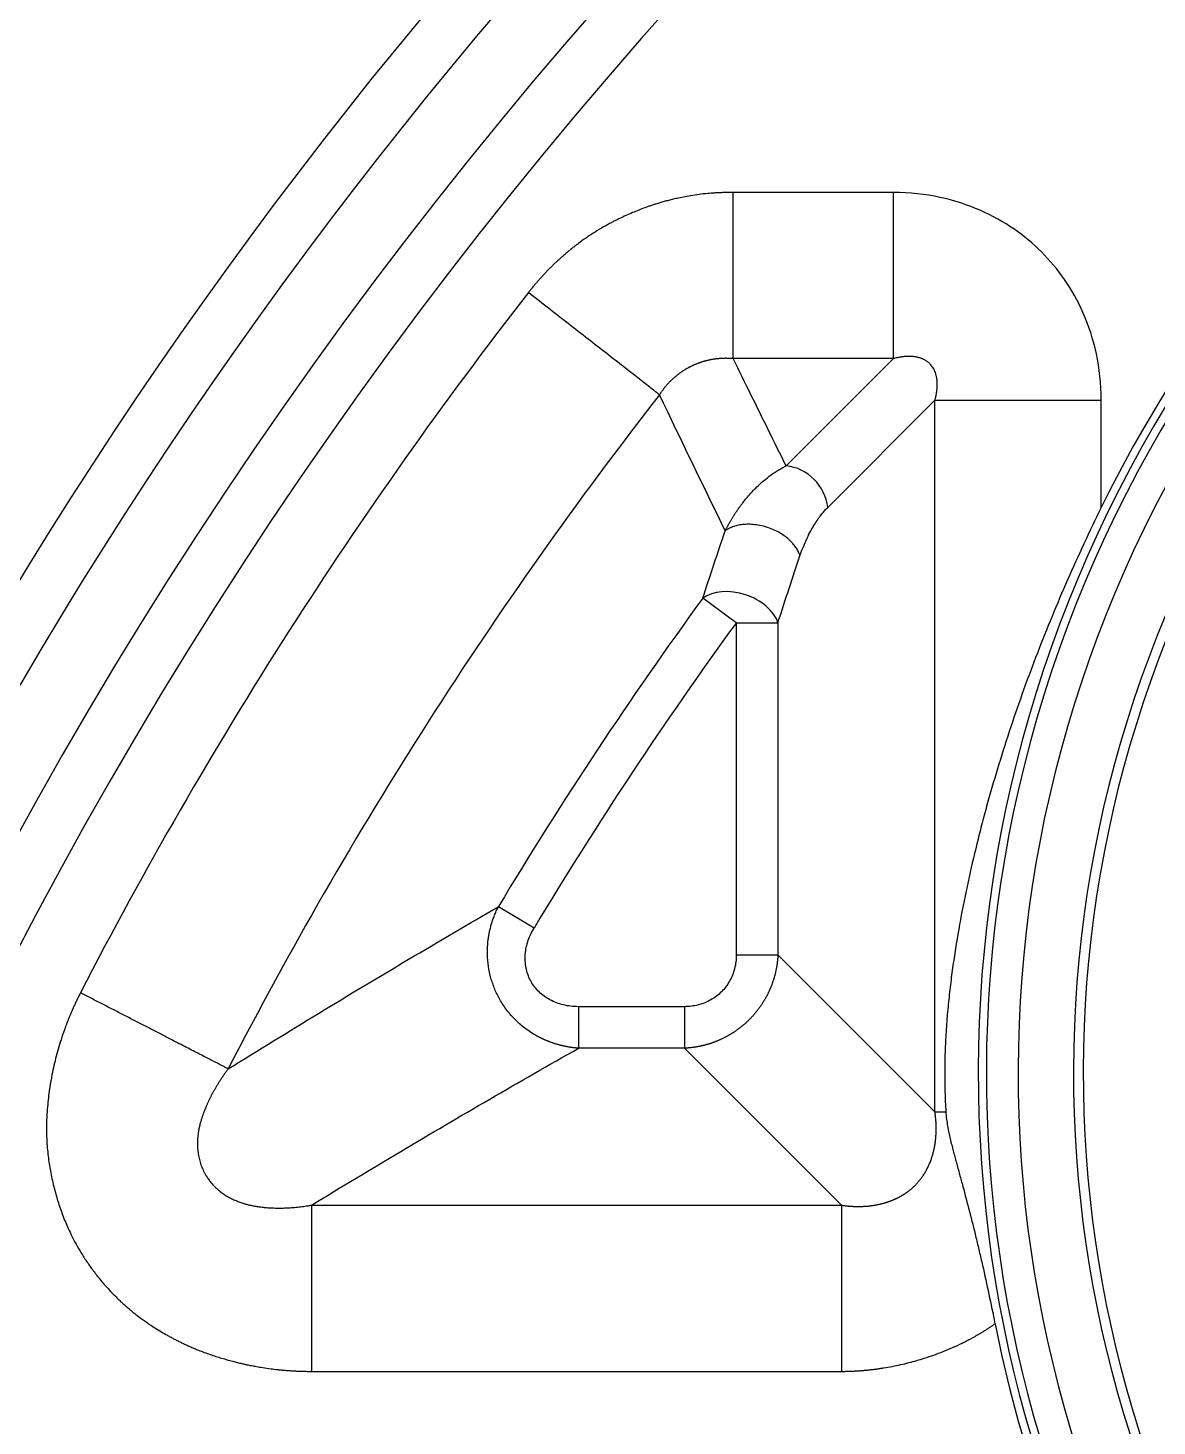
# Model space of a CAD drawing. Header units: millimetres. Extents: x -1286 to 291, y 5350 to 5880.
# Drawn here: x -292.64 to -271.99, y 5710.62 to 5736.21 of the extents above; entities that cross this region are included whole.
import ezdxf

# ---------------------------------------------------------------- set-up
doc = ezdxf.new("R2010")
doc.units = ezdxf.units.MM
doc.layers.add('粗实线层', color=7, linetype='Continuous', lineweight=35)

msp = doc.modelspace()

# ---------------------------------------------------------------- linework, layer by layer
at = {"layer": '粗实线层', "lineweight": 25}
for p, q in [((-276.81, 5733.194), (-279.738, 5733.194)), ((-276.81, 5730.153), (-276.81, 5733.194)), ((-276.81, 5730.153), (-279.738, 5730.153)), ((-278.772, 5728.191), (-276.81, 5730.153)), ((-278.011, 5727.431), (-276.05, 5729.393)), ((-276.05, 5729.393), (-273.009, 5729.393)), ((-276.05, 5716.37), (-276.05, 5729.393)), ((-273.009, 5727.428), (-273.009, 5729.393)), ((-279.683, 5725.32), (-280.297, 5725.768)), ((-279.683, 5725.32), (-278.923, 5725.32)), ((-279.683, 5725.32), (-279.683, 5719.243)), ((-278.923, 5725.32), (-278.923, 5719.243)), ((-283.383, 5719.732), (-284.035, 5720.123)), ((-278.923, 5719.243), (-276.05, 5716.37)), ((-280.633, 5718.293), (-282.568, 5718.293)), ((-280.633, 5717.533), (-282.568, 5717.533)), ((-280.633, 5717.533), (-277.76, 5714.66)), ((-287.456, 5714.66), (-277.76, 5714.66)), ((-287.456, 5711.619), (-277.76, 5711.619))]:
    msp.add_line(p, q, dxfattribs=at)
for centre, radius, start, end in [((-224.702, 5680.9), 102.402, 14.30847, 151.42209), ((-224.702, 5680.9), 101.899, 14.30847, 151.42209), ((-224.702, 5680.9), 101.532, 14.36134, 151.30913), ((-224.702, 5680.9), 101.03, 14.36134, 151.30913), ((-218.672, 5680.9), 86.816, 91.13097, 151.7908), ((-218.672, 5680.9), 85.826, 91.13097, 152.64721), ((-218.672, 5680.9), 84.503, 92.75328, 175.77764), ((-218.672, 5680.9), 83.513, 92.75328, 175.7588), ((-251.837, 5717.08), 23.42, 90, 295), ((-251.837, 5717.08), 23.271, 90, 295), ((-251.837, 5717.08), 22.691, 90, 295), ((-251.837, 5717.08), 21.678, 90, 295), ((-251.837, 5717.08), 21.5, 90, 295), ((-251.837, 5717.08), 23.565, 129.6031, 153.9511), ((-218.672, 5680.9), 82.142, 142.09776, 152.72081), ((-218.672, 5680.9), 79.102, 142.09774, 152.72082), ((-218.672, 5680.9), 76.229, 143.94255, 149.03252), ((-218.672, 5680.9), 75.468, 143.94255, 149.03251), ((-251.837, 5717.08), 23.565, 191.2293, 280.9806)]:
    msp.add_arc(centre, radius, start, end, dxfattribs=at)
for centre, major_axis, ratio, start_param, end_param in [((-278.772, 5727.431), (-0.569, 0.569), 0.89907, 3.980088, 5.444691), ((-279.683, 5725.32), (0.765, -0.249), 0.668486, 0.453099, 2.688494)]:
    msp.add_ellipse(centre, major_axis=major_axis, ratio=ratio, start_param=start_param, end_param=end_param, dxfattribs=at)
for points, knots in [([(-279.738, 5733.194), (-279.755, 5733.194), (-279.79, 5733.194), (-279.845, 5733.193), (-279.906, 5733.192), (-279.973, 5733.19), (-280.046, 5733.186), (-280.125, 5733.181), (-280.233, 5733.173), (-280.365, 5733.158), (-280.513, 5733.136), (-280.646, 5733.112), (-280.759, 5733.089), (-280.857, 5733.066), (-280.943, 5733.045), (-281.023, 5733.023), (-281.098, 5733), (-281.169, 5732.978), (-281.235, 5732.957), (-281.296, 5732.936), (-281.412, 5732.894), (-281.588, 5732.825), (-281.761, 5732.746), (-281.877, 5732.688), (-281.938, 5732.658), (-282.003, 5732.623), (-282.102, 5732.569), (-282.225, 5732.497), (-282.348, 5732.418), (-282.461, 5732.342), (-282.548, 5732.279), (-282.627, 5732.218), (-282.685, 5732.173), (-282.742, 5732.126), (-282.8, 5732.078), (-282.854, 5732.031), (-282.905, 5731.986), (-282.953, 5731.942), (-283.001, 5731.898), (-283.048, 5731.853), (-283.095, 5731.807), (-283.141, 5731.76), (-283.186, 5731.713), (-283.231, 5731.664), (-283.275, 5731.616), (-283.319, 5731.566), (-283.362, 5731.516), (-283.404, 5731.465), (-283.446, 5731.413), (-283.474, 5731.379), (-283.487, 5731.361)], [0, 0, 0, 0, 0.011456, 0.024259, 0.03841, 0.053911, 0.070764, 0.08897, 0.10853, 0.146558, 0.181153, 0.212303, 0.240001, 0.261488, 0.281882, 0.30118, 0.319382, 0.336489, 0.352499, 0.367413, 0.381232, 0.438153, 0.498642, 0.512835, 0.528465, 0.545534, 0.56404, 0.606947, 0.64418, 0.665772, 0.701692, 0.7184, 0.735306, 0.752412, 0.769717, 0.787221, 0.802218, 0.817246, 0.832307, 0.8474, 0.862524, 0.877678, 0.892863, 0.908079, 0.923324, 0.938599, 0.953904, 0.96924, 0.984605, 1, 1, 1, 1]), ([(-281.088, 5729.493), (-281.131, 5729.526), (-281.183, 5729.567), (-281.305, 5729.662), (-281.376, 5729.717), (-281.532, 5729.839), (-281.619, 5729.907), (-281.806, 5730.052), (-281.907, 5730.131), (-282.12, 5730.297), (-282.233, 5730.385), (-282.467, 5730.567), (-282.589, 5730.662), (-282.838, 5730.856), (-282.966, 5730.956), (-283.225, 5731.157), (-283.356, 5731.259), (-283.487, 5731.361)], [0, 0, 0, 0, 0.125, 0.125, 0.25, 0.25, 0.375, 0.375, 0.5, 0.5, 0.625, 0.625, 0.75, 0.75, 0.875, 0.875, 1, 1, 1, 1]), ([(-276.05, 5729.393), (-276.048, 5729.399), (-276.045, 5729.411), (-276.04, 5729.429), (-276.036, 5729.447), (-276.032, 5729.464), (-276.028, 5729.482), (-276.025, 5729.499), (-276.022, 5729.516), (-276.019, 5729.533), (-276.016, 5729.549), (-276.014, 5729.566), (-276.012, 5729.582), (-276.01, 5729.598), (-276.009, 5729.613), (-276.008, 5729.629), (-276.007, 5729.644), (-276.007, 5729.659), (-276.006, 5729.674), (-276.006, 5729.689), (-276.007, 5729.703), (-276.007, 5729.717), (-276.008, 5729.731), (-276.009, 5729.745), (-276.01, 5729.758), (-276.011, 5729.771), (-276.013, 5729.784), (-276.017, 5729.81), (-276.025, 5729.847), (-276.04, 5729.896), (-276.059, 5729.942), (-276.083, 5729.985), (-276.111, 5730.024), (-276.137, 5730.054), (-276.159, 5730.075), (-276.176, 5730.089), (-276.193, 5730.102), (-276.212, 5730.114), (-276.231, 5730.126), (-276.251, 5730.137), (-276.272, 5730.146), (-276.293, 5730.156), (-276.316, 5730.164), (-276.339, 5730.171), (-276.363, 5730.177), (-276.388, 5730.183), (-276.414, 5730.187), (-276.44, 5730.191), (-276.467, 5730.193), (-276.495, 5730.195), (-276.524, 5730.195), (-276.553, 5730.195), (-276.583, 5730.193), (-276.613, 5730.191), (-276.645, 5730.187), (-276.677, 5730.182), (-276.709, 5730.177), (-276.742, 5730.17), (-276.776, 5730.162), (-276.798, 5730.156), (-276.81, 5730.153)], [0, 0, 0, 0, 0.014804, 0.029359, 0.043668, 0.057729, 0.071546, 0.085117, 0.098445, 0.111531, 0.124375, 0.13698, 0.149345, 0.161473, 0.173366, 0.185024, 0.196449, 0.207644, 0.218609, 0.229348, 0.239861, 0.250152, 0.260222, 0.270075, 0.279712, 0.289138, 0.298354, 0.307365, 0.343708, 0.377881, 0.41024, 0.441207, 0.471259, 0.50092, 0.514303, 0.527804, 0.541484, 0.555404, 0.569617, 0.584178, 0.599134, 0.614532, 0.630412, 0.646812, 0.663766, 0.681305, 0.699458, 0.71825, 0.737702, 0.757837, 0.778672, 0.800224, 0.822508, 0.845538, 0.869327, 0.893884, 0.919221, 0.945348, 0.972271, 1, 1, 1, 1]), ([(-279.738, 5730.153), (-279.744, 5730.153), (-279.757, 5730.154), (-279.776, 5730.156), (-279.794, 5730.157), (-279.813, 5730.158), (-279.832, 5730.158), (-279.85, 5730.158), (-279.869, 5730.159), (-279.888, 5730.159), (-279.906, 5730.158), (-279.925, 5730.158), (-279.944, 5730.157), (-279.962, 5730.156), (-279.981, 5730.155), (-279.999, 5730.153), (-280.018, 5730.151), (-280.036, 5730.15), (-280.055, 5730.147), (-280.073, 5730.145), (-280.092, 5730.142), (-280.11, 5730.139), (-280.128, 5730.136), (-280.147, 5730.133), (-280.165, 5730.129), (-280.183, 5730.126), (-280.201, 5730.122), (-280.219, 5730.117), (-280.237, 5730.113), (-280.255, 5730.108), (-280.273, 5730.103), (-280.291, 5730.098), (-280.308, 5730.092), (-280.326, 5730.087), (-280.343, 5730.081), (-280.361, 5730.075), (-280.378, 5730.068), (-280.396, 5730.062), (-280.413, 5730.055), (-280.43, 5730.048), (-280.447, 5730.041), (-280.464, 5730.033), (-280.481, 5730.026), (-280.498, 5730.018), (-280.514, 5730.01), (-280.531, 5730.001), (-280.547, 5729.993), (-280.563, 5729.984), (-280.58, 5729.975), (-280.596, 5729.966), (-280.612, 5729.956), (-280.627, 5729.947), (-280.643, 5729.937), (-280.659, 5729.927), (-280.674, 5729.917), (-280.689, 5729.906), (-280.705, 5729.896), (-280.72, 5729.885), (-280.735, 5729.874), (-280.749, 5729.862), (-280.764, 5729.851), (-280.778, 5729.839), (-280.793, 5729.828), (-280.807, 5729.816), (-280.821, 5729.803), (-280.835, 5729.791), (-280.849, 5729.779), (-280.862, 5729.766), (-280.876, 5729.753), (-280.889, 5729.74), (-280.902, 5729.727), (-280.915, 5729.713), (-280.927, 5729.7), (-280.94, 5729.686), (-280.952, 5729.672), (-280.965, 5729.658), (-280.977, 5729.644), (-280.989, 5729.629), (-281, 5729.615), (-281.012, 5729.6), (-281.023, 5729.585), (-281.035, 5729.57), (-281.046, 5729.555), (-281.056, 5729.54), (-281.067, 5729.524), (-281.078, 5729.509), (-281.084, 5729.498), (-281.088, 5729.493)], [0, 0, 0, 0, 0.012089, 0.024154, 0.036196, 0.048214, 0.060209, 0.072183, 0.084136, 0.096068, 0.107981, 0.119874, 0.131749, 0.143606, 0.155446, 0.167269, 0.179076, 0.190868, 0.202645, 0.214408, 0.226157, 0.237893, 0.249617, 0.261329, 0.27303, 0.28472, 0.296401, 0.308072, 0.319734, 0.331387, 0.343033, 0.354672, 0.366304, 0.377931, 0.389551, 0.401167, 0.412778, 0.424386, 0.43599, 0.447592, 0.459191, 0.470789, 0.482385, 0.493981, 0.505577, 0.517174, 0.528771, 0.540371, 0.551972, 0.563576, 0.575184, 0.586795, 0.59841, 0.610031, 0.621657, 0.633288, 0.644927, 0.656572, 0.668225, 0.679887, 0.691557, 0.703237, 0.714926, 0.726626, 0.738337, 0.75006, 0.761795, 0.773543, 0.785304, 0.797079, 0.808869, 0.820674, 0.832495, 0.844332, 0.856187, 0.868059, 0.879949, 0.891858, 0.903787, 0.915736, 0.927706, 0.939698, 0.951711, 0.963748, 0.975807, 0.987891, 1, 1, 1, 1]), ([(-279.886, 5727.003), (-279.882, 5727.009), (-279.876, 5727.022), (-279.866, 5727.041), (-279.856, 5727.061), (-279.845, 5727.08), (-279.835, 5727.1), (-279.824, 5727.12), (-279.813, 5727.139), (-279.802, 5727.159), (-279.79, 5727.179), (-279.778, 5727.199), (-279.766, 5727.219), (-279.754, 5727.239), (-279.742, 5727.259), (-279.729, 5727.279), (-279.716, 5727.3), (-279.703, 5727.32), (-279.69, 5727.34), (-279.676, 5727.36), (-279.663, 5727.38), (-279.649, 5727.4), (-279.634, 5727.421), (-279.62, 5727.441), (-279.605, 5727.461), (-279.59, 5727.481), (-279.575, 5727.501), (-279.544, 5727.541), (-279.495, 5727.602), (-279.425, 5727.683), (-279.346, 5727.767), (-279.279, 5727.832), (-279.212, 5727.893), (-279.129, 5727.963), (-279.044, 5728.027), (-278.974, 5728.075), (-278.935, 5728.1), (-278.899, 5728.122), (-278.865, 5728.142), (-278.832, 5728.16), (-278.801, 5728.176), (-278.781, 5728.186), (-278.772, 5728.191)], [0, 0, 0, 0, 0.010916, 0.021969, 0.033161, 0.044491, 0.055959, 0.067566, 0.079312, 0.091196, 0.10322, 0.115382, 0.127684, 0.140124, 0.152704, 0.165422, 0.17828, 0.191276, 0.204411, 0.217685, 0.231097, 0.244647, 0.258336, 0.272162, 0.286127, 0.300228, 0.314467, 0.328842, 0.38618, 0.449553, 0.518934, 0.594267, 0.623145, 0.69285, 0.803038, 0.835867, 0.867125, 0.896815, 0.924942, 0.951511, 0.976529, 1, 1, 1, 1]), ([(-273.009, 5727.428), (-273.117, 5727.208), (-273.222, 5726.987), (-273.427, 5726.545), (-273.527, 5726.324), (-273.819, 5725.658), (-274.003, 5725.213), (-274.349, 5724.318), (-274.511, 5723.868), (-274.813, 5722.963), (-274.952, 5722.507), (-275.112, 5721.934), (-275.143, 5721.819), (-275.204, 5721.588), (-275.233, 5721.473), (-275.319, 5721.127), (-275.374, 5720.897), (-275.475, 5720.434), (-275.523, 5720.202), (-275.611, 5719.737), (-275.651, 5719.503), (-275.705, 5719.151), (-275.722, 5719.034), (-275.754, 5718.797), (-275.784, 5718.56), (-275.808, 5718.321), (-275.83, 5718.081), (-275.839, 5717.959), (-275.851, 5717.777), (-275.854, 5717.715), (-275.86, 5717.593), (-275.863, 5717.532), (-275.869, 5717.348), (-275.871, 5717.226), (-275.872, 5716.982), (-275.87, 5716.859), (-275.863, 5716.615), (-275.857, 5716.492), (-275.85, 5716.37)], [0, 0, 0, 0, 0.0625, 0.0625, 0.125, 0.125, 0.25, 0.25, 0.375, 0.375, 0.5, 0.5, 0.53125, 0.53125, 0.5625, 0.5625, 0.625, 0.625, 0.6875, 0.6875, 0.75, 0.75, 0.78125, 0.78125, 0.8125, 0.84375, 0.84375, 0.875, 0.875, 0.890625, 0.890625, 0.90625, 0.90625, 0.9375, 0.9375, 0.96875, 0.96875, 1, 1, 1, 1]), ([(-278.518, 5726.545), (-278.525, 5726.567), (-278.534, 5726.589), (-278.555, 5726.635), (-278.568, 5726.658), (-278.598, 5726.705), (-278.616, 5726.73), (-278.656, 5726.778), (-278.678, 5726.802), (-278.728, 5726.849), (-278.756, 5726.873), (-278.815, 5726.918), (-278.847, 5726.939), (-278.915, 5726.98), (-278.951, 5726.999), (-279.026, 5727.033), (-279.065, 5727.048), (-279.144, 5727.075), (-279.184, 5727.086), (-279.264, 5727.104), (-279.304, 5727.11), (-279.383, 5727.119), (-279.422, 5727.121), (-279.497, 5727.122), (-279.533, 5727.119), (-279.602, 5727.112), (-279.634, 5727.106), (-279.696, 5727.092), (-279.724, 5727.083), (-279.777, 5727.063), (-279.802, 5727.052), (-279.847, 5727.028), (-279.867, 5727.016), (-279.886, 5727.003)], [0, 0, 0, 0, 0.0625, 0.0625, 0.125, 0.125, 0.1875, 0.1875, 0.25, 0.25, 0.3125, 0.3125, 0.375, 0.375, 0.4375, 0.4375, 0.5, 0.5, 0.5625, 0.5625, 0.625, 0.625, 0.6875, 0.6875, 0.75, 0.75, 0.8125, 0.8125, 0.875, 0.875, 0.9375, 0.9375, 1, 1, 1, 1]), ([(-278.923, 5725.32), (-278.853, 5725.533), (-278.717, 5725.95), (-278.584, 5726.35), (-278.518, 5726.545)], [0, 0, 0, 0, 0.500003, 1, 1, 1, 1]), ([(-282.568, 5717.533), (-282.576, 5717.533), (-282.591, 5717.534), (-282.613, 5717.536), (-282.636, 5717.539), (-282.658, 5717.541), (-282.68, 5717.544), (-282.702, 5717.547), (-282.724, 5717.55), (-282.746, 5717.554), (-282.768, 5717.558), (-282.789, 5717.562), (-282.81, 5717.566), (-282.831, 5717.57), (-282.852, 5717.575), (-282.873, 5717.58), (-282.894, 5717.585), (-282.914, 5717.59), (-282.934, 5717.596), (-282.954, 5717.601), (-282.974, 5717.607), (-282.994, 5717.613), (-283.013, 5717.619), (-283.032, 5717.626), (-283.051, 5717.632), (-283.07, 5717.639), (-283.088, 5717.646), (-283.107, 5717.653), (-283.125, 5717.66), (-283.142, 5717.667), (-283.16, 5717.674), (-283.177, 5717.682), (-283.194, 5717.689), (-283.211, 5717.697), (-283.228, 5717.704), (-283.244, 5717.712), (-283.26, 5717.72), (-283.276, 5717.728), (-283.291, 5717.736), (-283.307, 5717.744), (-283.322, 5717.752), (-283.337, 5717.76), (-283.351, 5717.768), (-283.365, 5717.777), (-283.379, 5717.785), (-283.393, 5717.793), (-283.407, 5717.801), (-283.451, 5717.829), (-283.525, 5717.879), (-283.623, 5717.957), (-283.716, 5718.042), (-283.801, 5718.132), (-283.879, 5718.226), (-283.949, 5718.324), (-284.027, 5718.452), (-284.106, 5718.615), (-284.176, 5718.818), (-284.222, 5719.031), (-284.235, 5719.188), (-284.236, 5719.281), (-284.236, 5719.312), (-284.236, 5719.343), (-284.234, 5719.375), (-284.232, 5719.408), (-284.23, 5719.442), (-284.227, 5719.476), (-284.223, 5719.511), (-284.218, 5719.547), (-284.212, 5719.583), (-284.206, 5719.62), (-284.199, 5719.657), (-284.19, 5719.695), (-284.181, 5719.733), (-284.171, 5719.771), (-284.16, 5719.81), (-284.148, 5719.849), (-284.135, 5719.888), (-284.121, 5719.927), (-284.106, 5719.966), (-284.09, 5720.006), (-284.073, 5720.045), (-284.054, 5720.084), (-284.041, 5720.11), (-284.035, 5720.123)], [0, 0, 0, 0, 0.0065, 0.012974, 0.019422, 0.025842, 0.032233, 0.038594, 0.044924, 0.051222, 0.057486, 0.063717, 0.069913, 0.076072, 0.082194, 0.088278, 0.094322, 0.100326, 0.106289, 0.11221, 0.118088, 0.123922, 0.12971, 0.135453, 0.141148, 0.146796, 0.152395, 0.157945, 0.163444, 0.168893, 0.174289, 0.179632, 0.184922, 0.190157, 0.195337, 0.200461, 0.205529, 0.210539, 0.215492, 0.220386, 0.22522, 0.229995, 0.234709, 0.239362, 0.243954, 0.248483, 0.25295, 0.257353, 0.293005, 0.328452, 0.363619, 0.398431, 0.432821, 0.466722, 0.500077, 0.558716, 0.618951, 0.680432, 0.742768, 0.751182, 0.759834, 0.76872, 0.777835, 0.787176, 0.796738, 0.806517, 0.816506, 0.8267, 0.837095, 0.847684, 0.858461, 0.86942, 0.880554, 0.891857, 0.903322, 0.914942, 0.92671, 0.938618, 0.950658, 0.962825, 0.975109, 0.987503, 1, 1, 1, 1]), ([(-278.923, 5719.243), (-278.923, 5719.236), (-278.923, 5719.223), (-278.925, 5719.203), (-278.926, 5719.183), (-278.928, 5719.163), (-278.93, 5719.142), (-278.932, 5719.122), (-278.934, 5719.102), (-278.937, 5719.082), (-278.94, 5719.062), (-278.943, 5719.042), (-278.946, 5719.022), (-278.95, 5719.003), (-278.953, 5718.983), (-278.957, 5718.963), (-278.961, 5718.943), (-278.966, 5718.924), (-278.97, 5718.904), (-278.975, 5718.885), (-278.98, 5718.865), (-278.985, 5718.846), (-278.991, 5718.826), (-278.997, 5718.807), (-279.002, 5718.788), (-279.009, 5718.769), (-279.015, 5718.749), (-279.021, 5718.73), (-279.028, 5718.711), (-279.035, 5718.693), (-279.042, 5718.674), (-279.05, 5718.655), (-279.057, 5718.637), (-279.065, 5718.618), (-279.073, 5718.6), (-279.081, 5718.581), (-279.09, 5718.563), (-279.099, 5718.545), (-279.107, 5718.527), (-279.116, 5718.509), (-279.126, 5718.491), (-279.135, 5718.473), (-279.145, 5718.456), (-279.155, 5718.438), (-279.165, 5718.421), (-279.175, 5718.403), (-279.185, 5718.386), (-279.196, 5718.369), (-279.207, 5718.352), (-279.218, 5718.336), (-279.229, 5718.319), (-279.24, 5718.302), (-279.252, 5718.286), (-279.263, 5718.27), (-279.275, 5718.253), (-279.287, 5718.237), (-279.3, 5718.221), (-279.312, 5718.206), (-279.325, 5718.19), (-279.337, 5718.175), (-279.35, 5718.159), (-279.363, 5718.144), (-279.377, 5718.129), (-279.39, 5718.114), (-279.404, 5718.099), (-279.418, 5718.085), (-279.432, 5718.07), (-279.446, 5718.056), (-279.46, 5718.042), (-279.474, 5718.028), (-279.489, 5718.014), (-279.504, 5718.001), (-279.519, 5717.987), (-279.534, 5717.974), (-279.549, 5717.961), (-279.564, 5717.948), (-279.58, 5717.935), (-279.595, 5717.922), (-279.611, 5717.91), (-279.627, 5717.898), (-279.643, 5717.886), (-279.659, 5717.874), (-279.675, 5717.862), (-279.692, 5717.85), (-279.708, 5717.839), (-279.725, 5717.828), (-279.742, 5717.817), (-279.759, 5717.806), (-279.776, 5717.796), (-279.793, 5717.785), (-279.81, 5717.775), (-279.828, 5717.765), (-279.845, 5717.755), (-279.863, 5717.745), (-279.881, 5717.736), (-279.898, 5717.727), (-279.916, 5717.718), (-279.934, 5717.709), (-279.953, 5717.7), (-279.971, 5717.692), (-279.989, 5717.684), (-280.008, 5717.676), (-280.026, 5717.668), (-280.045, 5717.66), (-280.063, 5717.653), (-280.082, 5717.646), (-280.101, 5717.639), (-280.12, 5717.632), (-280.139, 5717.625), (-280.158, 5717.619), (-280.177, 5717.613), (-280.197, 5717.607), (-280.216, 5717.601), (-280.235, 5717.596), (-280.255, 5717.59), (-280.274, 5717.585), (-280.294, 5717.581), (-280.313, 5717.576), (-280.333, 5717.572), (-280.353, 5717.567), (-280.372, 5717.564), (-280.392, 5717.56), (-280.412, 5717.556), (-280.432, 5717.553), (-280.452, 5717.55), (-280.472, 5717.547), (-280.492, 5717.545), (-280.512, 5717.542), (-280.532, 5717.54), (-280.552, 5717.538), (-280.572, 5717.536), (-280.593, 5717.535), (-280.613, 5717.534), (-280.626, 5717.533), (-280.633, 5717.533)], [0, 0, 0, 0, 0.007654, 0.015305, 0.022952, 0.030595, 0.038235, 0.045872, 0.053505, 0.061135, 0.068762, 0.076386, 0.084006, 0.091624, 0.099238, 0.106849, 0.114458, 0.122064, 0.129667, 0.137267, 0.144864, 0.152459, 0.160052, 0.167641, 0.175229, 0.182814, 0.190396, 0.197977, 0.205555, 0.213131, 0.220704, 0.228276, 0.235846, 0.243413, 0.250979, 0.258543, 0.266105, 0.273666, 0.281225, 0.288782, 0.296338, 0.303892, 0.311444, 0.318996, 0.326546, 0.334094, 0.341642, 0.349188, 0.356733, 0.364277, 0.37182, 0.379362, 0.386904, 0.394444, 0.401984, 0.409523, 0.417061, 0.424599, 0.432136, 0.439672, 0.447209, 0.454744, 0.46228, 0.469815, 0.47735, 0.484885, 0.49242, 0.499955, 0.507489, 0.515024, 0.522559, 0.530094, 0.53763, 0.545166, 0.552702, 0.560238, 0.567775, 0.575313, 0.582851, 0.59039, 0.597929, 0.605469, 0.61301, 0.620552, 0.628095, 0.635639, 0.643184, 0.65073, 0.658277, 0.665825, 0.673375, 0.680926, 0.688478, 0.696032, 0.703587, 0.711144, 0.718702, 0.726262, 0.733824, 0.741387, 0.748953, 0.75652, 0.764089, 0.77166, 0.779234, 0.786809, 0.794386, 0.801966, 0.809548, 0.817133, 0.824719, 0.832308, 0.8399, 0.847494, 0.855091, 0.862691, 0.870293, 0.877898, 0.885506, 0.893116, 0.90073, 0.908347, 0.915966, 0.923589, 0.931215, 0.938844, 0.946477, 0.954113, 0.961752, 0.969394, 0.97704, 0.98469, 0.992343, 1, 1, 1, 1]), ([(-279.683, 5719.243), (-279.6, 5719.243), (-279.517, 5719.243), (-279.359, 5719.243), (-279.283, 5719.243), (-279.148, 5719.243), (-279.088, 5719.243), (-278.989, 5719.243), (-278.95, 5719.243), (-278.923, 5719.243)], [0, 0, 0, 0, 0.25, 0.25, 0.5, 0.5, 0.75, 0.75, 1, 1, 1, 1]), ([(-291.679, 5718.548), (-291.685, 5718.536), (-291.696, 5718.514), (-291.713, 5718.48), (-291.73, 5718.446), (-291.746, 5718.413), (-291.762, 5718.38), (-291.777, 5718.348), (-291.791, 5718.317), (-291.805, 5718.286), (-291.819, 5718.256), (-291.832, 5718.226), (-291.845, 5718.196), (-291.857, 5718.168), (-291.869, 5718.139), (-291.88, 5718.112), (-291.891, 5718.085), (-291.902, 5718.058), (-291.912, 5718.032), (-291.922, 5718.007), (-291.932, 5717.982), (-291.941, 5717.958), (-291.949, 5717.934), (-291.958, 5717.911), (-291.966, 5717.889), (-291.993, 5717.815), (-292.035, 5717.69), (-292.088, 5717.515), (-292.134, 5717.345), (-292.175, 5717.173), (-292.21, 5717.002), (-292.239, 5716.831), (-292.262, 5716.665), (-292.281, 5716.497), (-292.295, 5716.313), (-292.303, 5716.102), (-292.299, 5715.896), (-292.287, 5715.712), (-292.272, 5715.561), (-292.253, 5715.42), (-292.222, 5715.235), (-292.172, 5715.007), (-292.097, 5714.738), (-292.008, 5714.481), (-291.92, 5714.268), (-291.836, 5714.091), (-291.759, 5713.943), (-291.685, 5713.814), (-291.617, 5713.707), (-291.562, 5713.623), (-291.505, 5713.541), (-291.446, 5713.46), (-291.38, 5713.374), (-291.306, 5713.282), (-291.221, 5713.182), (-291.128, 5713.081), (-291.045, 5712.996), (-290.973, 5712.926), (-290.914, 5712.871), (-290.849, 5712.812), (-290.778, 5712.751), (-290.701, 5712.687), (-290.602, 5712.61), (-290.484, 5712.525), (-290.353, 5712.438), (-290.232, 5712.362), (-290.133, 5712.304), (-290.054, 5712.259), (-289.991, 5712.225), (-289.927, 5712.191), (-289.862, 5712.159), (-289.796, 5712.127), (-289.729, 5712.096), (-289.661, 5712.065), (-289.592, 5712.036), (-289.474, 5711.988), (-289.311, 5711.927), (-289.101, 5711.86), (-288.933, 5711.813), (-288.81, 5711.781), (-288.732, 5711.763), (-288.661, 5711.748), (-288.599, 5711.735), (-288.533, 5711.722), (-288.449, 5711.706), (-288.333, 5711.686), (-288.225, 5711.671), (-288.135, 5711.659), (-288.074, 5711.652), (-288.012, 5711.646), (-287.949, 5711.64), (-287.883, 5711.635), (-287.816, 5711.63), (-287.747, 5711.626), (-287.677, 5711.623), (-287.605, 5711.621), (-287.531, 5711.619), (-287.481, 5711.619), (-287.456, 5711.619)], [0, 0, 0, 0, 0.003904, 0.00774, 0.011507, 0.015207, 0.018838, 0.022401, 0.025896, 0.029322, 0.03268, 0.035969, 0.03919, 0.042342, 0.045426, 0.048441, 0.051387, 0.054264, 0.057072, 0.059811, 0.062481, 0.065082, 0.067614, 0.070076, 0.072469, 0.074793, 0.093833, 0.112263, 0.130084, 0.147298, 0.165432, 0.182929, 0.199778, 0.215974, 0.23407, 0.255388, 0.279966, 0.296121, 0.311357, 0.325666, 0.339044, 0.368088, 0.396181, 0.423326, 0.450427, 0.465749, 0.482481, 0.500619, 0.510796, 0.520924, 0.531003, 0.541032, 0.551011, 0.563594, 0.576813, 0.590665, 0.605145, 0.612718, 0.620912, 0.629727, 0.639162, 0.649216, 0.659888, 0.677167, 0.69303, 0.70748, 0.720519, 0.727679, 0.734896, 0.74217, 0.749501, 0.75689, 0.764336, 0.771839, 0.7794, 0.787017, 0.810042, 0.832236, 0.853609, 0.862588, 0.870702, 0.877955, 0.884348, 0.889883, 0.898225, 0.910091, 0.925468, 0.931416, 0.93753, 0.94381, 0.950256, 0.956867, 0.963644, 0.970586, 0.977692, 0.984964, 0.9924, 1, 1, 1, 1]), ([(-282.568, 5718.293), (-282.568, 5718.21), (-282.568, 5718.127), (-282.568, 5717.969), (-282.568, 5717.894), (-282.568, 5717.758), (-282.568, 5717.698), (-282.568, 5717.599), (-282.568, 5717.56), (-282.568, 5717.533)], [0, 0, 0, 0, 0.25, 0.25, 0.5, 0.5, 0.75, 0.75, 1, 1, 1, 1]), ([(-288.976, 5717.154), (-288.982, 5717.146), (-288.995, 5717.129), (-289.013, 5717.105), (-289.031, 5717.08), (-289.048, 5717.055), (-289.065, 5717.031), (-289.082, 5717.006), (-289.098, 5716.982), (-289.115, 5716.958), (-289.13, 5716.934), (-289.146, 5716.91), (-289.161, 5716.886), (-289.175, 5716.862), (-289.19, 5716.839), (-289.203, 5716.815), (-289.217, 5716.792), (-289.23, 5716.769), (-289.243, 5716.746), (-289.256, 5716.723), (-289.268, 5716.7), (-289.28, 5716.678), (-289.292, 5716.655), (-289.303, 5716.633), (-289.314, 5716.611), (-289.325, 5716.589), (-289.335, 5716.568), (-289.345, 5716.546), (-289.355, 5716.525), (-289.364, 5716.504), (-289.374, 5716.483), (-289.382, 5716.463), (-289.391, 5716.443), (-289.399, 5716.422), (-289.407, 5716.402), (-289.415, 5716.383), (-289.422, 5716.363), (-289.429, 5716.344), (-289.436, 5716.325), (-289.443, 5716.306), (-289.449, 5716.288), (-289.455, 5716.27), (-289.461, 5716.252), (-289.467, 5716.234), (-289.472, 5716.217), (-289.477, 5716.199), (-289.482, 5716.182), (-289.487, 5716.166), (-289.491, 5716.149), (-289.495, 5716.133), (-289.499, 5716.117), (-289.503, 5716.102), (-289.506, 5716.086), (-289.51, 5716.071), (-289.513, 5716.057), (-289.515, 5716.042), (-289.518, 5716.028), (-289.521, 5716.014), (-289.523, 5716), (-289.527, 5715.974), (-289.532, 5715.934), (-289.537, 5715.881), (-289.54, 5715.828), (-289.54, 5715.776), (-289.539, 5715.724), (-289.535, 5715.672), (-289.529, 5715.621), (-289.521, 5715.571), (-289.511, 5715.521), (-289.498, 5715.472), (-289.484, 5715.424), (-289.467, 5715.376), (-289.448, 5715.329), (-289.427, 5715.283), (-289.403, 5715.238), (-289.375, 5715.188), (-289.339, 5715.134), (-289.294, 5715.076), (-289.246, 5715.021), (-289.194, 5714.969), (-289.138, 5714.921), (-289.077, 5714.875), (-289.014, 5714.833), (-288.946, 5714.795), (-288.876, 5714.76), (-288.802, 5714.729), (-288.742, 5714.707), (-288.698, 5714.693), (-288.669, 5714.685), (-288.64, 5714.677), (-288.609, 5714.669), (-288.576, 5714.661), (-288.543, 5714.654), (-288.508, 5714.647), (-288.472, 5714.641), (-288.435, 5714.635), (-288.397, 5714.629), (-288.357, 5714.625), (-288.316, 5714.62), (-288.274, 5714.616), (-288.231, 5714.613), (-288.187, 5714.611), (-288.141, 5714.609), (-288.095, 5714.608), (-288.047, 5714.607), (-287.998, 5714.607), (-287.948, 5714.609), (-287.898, 5714.611), (-287.846, 5714.613), (-287.793, 5714.617), (-287.739, 5714.622), (-287.684, 5714.627), (-287.628, 5714.634), (-287.571, 5714.642), (-287.514, 5714.65), (-287.475, 5714.657), (-287.456, 5714.66)], [0, 0, 0, 0, 0.007634, 0.015195, 0.022684, 0.030099, 0.037441, 0.04471, 0.051904, 0.059025, 0.06607, 0.073042, 0.079938, 0.086759, 0.093504, 0.100174, 0.106767, 0.113285, 0.119726, 0.12609, 0.132377, 0.138586, 0.144719, 0.150773, 0.15675, 0.162648, 0.168468, 0.174209, 0.179871, 0.185455, 0.190959, 0.196384, 0.201729, 0.206994, 0.212179, 0.217284, 0.222309, 0.227254, 0.232117, 0.236901, 0.241603, 0.246224, 0.250765, 0.255224, 0.259602, 0.263899, 0.268114, 0.272248, 0.276301, 0.280273, 0.284162, 0.287971, 0.291698, 0.295344, 0.298909, 0.302393, 0.305795, 0.309117, 0.312358, 0.315518, 0.328017, 0.340324, 0.352453, 0.364419, 0.376237, 0.387922, 0.399489, 0.410954, 0.422334, 0.433644, 0.444901, 0.45612, 0.467319, 0.478512, 0.489716, 0.500947, 0.516947, 0.533013, 0.549202, 0.565571, 0.582175, 0.599066, 0.616295, 0.63391, 0.651955, 0.670473, 0.689504, 0.696194, 0.703174, 0.710445, 0.718009, 0.725864, 0.734012, 0.742451, 0.751183, 0.760205, 0.769518, 0.779121, 0.789012, 0.799191, 0.809657, 0.820407, 0.831442, 0.842759, 0.854356, 0.866234, 0.878388, 0.890819, 0.903525, 0.916503, 0.929752, 0.94327, 0.957056, 0.971107, 0.985422, 1, 1, 1, 1]), ([(-277.76, 5714.66), (-277.752, 5714.659), (-277.737, 5714.656), (-277.714, 5714.654), (-277.691, 5714.651), (-277.668, 5714.648), (-277.646, 5714.646), (-277.623, 5714.644), (-277.601, 5714.642), (-277.579, 5714.641), (-277.556, 5714.639), (-277.534, 5714.638), (-277.512, 5714.638), (-277.491, 5714.637), (-277.469, 5714.637), (-277.447, 5714.637), (-277.426, 5714.637), (-277.404, 5714.637), (-277.383, 5714.638), (-277.362, 5714.639), (-277.341, 5714.64), (-277.32, 5714.641), (-277.3, 5714.643), (-277.279, 5714.644), (-277.259, 5714.646), (-277.238, 5714.649), (-277.218, 5714.651), (-277.198, 5714.654), (-277.178, 5714.656), (-277.158, 5714.66), (-277.139, 5714.663), (-277.119, 5714.666), (-277.1, 5714.67), (-277.081, 5714.674), (-277.062, 5714.678), (-277.043, 5714.683), (-277.024, 5714.687), (-277.006, 5714.692), (-276.987, 5714.697), (-276.969, 5714.702), (-276.951, 5714.707), (-276.933, 5714.713), (-276.915, 5714.719), (-276.898, 5714.725), (-276.88, 5714.731), (-276.863, 5714.737), (-276.846, 5714.744), (-276.829, 5714.751), (-276.812, 5714.758), (-276.796, 5714.765), (-276.779, 5714.772), (-276.763, 5714.78), (-276.747, 5714.787), (-276.731, 5714.795), (-276.715, 5714.803), (-276.699, 5714.811), (-276.684, 5714.82), (-276.669, 5714.828), (-276.654, 5714.837), (-276.639, 5714.846), (-276.624, 5714.855), (-276.609, 5714.864), (-276.595, 5714.874), (-276.581, 5714.883), (-276.567, 5714.893), (-276.553, 5714.903), (-276.539, 5714.913), (-276.526, 5714.924), (-276.512, 5714.934), (-276.499, 5714.945), (-276.486, 5714.955), (-276.474, 5714.966), (-276.461, 5714.977), (-276.449, 5714.989), (-276.437, 5715), (-276.425, 5715.011), (-276.409, 5715.026), (-276.391, 5715.045), (-276.37, 5715.068), (-276.349, 5715.092), (-276.329, 5715.116), (-276.309, 5715.141), (-276.29, 5715.167), (-276.272, 5715.193), (-276.254, 5715.22), (-276.237, 5715.247), (-276.22, 5715.275), (-276.204, 5715.304), (-276.189, 5715.333), (-276.174, 5715.363), (-276.16, 5715.393), (-276.146, 5715.425), (-276.133, 5715.456), (-276.121, 5715.488), (-276.11, 5715.521), (-276.099, 5715.555), (-276.089, 5715.589), (-276.08, 5715.623), (-276.071, 5715.658), (-276.063, 5715.694), (-276.056, 5715.73), (-276.05, 5715.766), (-276.044, 5715.803), (-276.039, 5715.841), (-276.035, 5715.879), (-276.032, 5715.918), (-276.029, 5715.957), (-276.027, 5715.996), (-276.026, 5716.036), (-276.026, 5716.077), (-276.027, 5716.117), (-276.029, 5716.159), (-276.031, 5716.2), (-276.034, 5716.242), (-276.039, 5716.285), (-276.043, 5716.327), (-276.047, 5716.356), (-276.05, 5716.37)], [0, 0, 0, 0, 0.008385, 0.016713, 0.024984, 0.033199, 0.041356, 0.049458, 0.057503, 0.065494, 0.073429, 0.081309, 0.089134, 0.096906, 0.104624, 0.112288, 0.1199, 0.127459, 0.134965, 0.14242, 0.149824, 0.157177, 0.164479, 0.171731, 0.178933, 0.186086, 0.193191, 0.200247, 0.207256, 0.214218, 0.221132, 0.228001, 0.234824, 0.241602, 0.248335, 0.255025, 0.261671, 0.268274, 0.274835, 0.281354, 0.287832, 0.29427, 0.300668, 0.307028, 0.313349, 0.319632, 0.325878, 0.332088, 0.338262, 0.344402, 0.350507, 0.356579, 0.362619, 0.368627, 0.374603, 0.38055, 0.386467, 0.392356, 0.398217, 0.404051, 0.40986, 0.415643, 0.421402, 0.427138, 0.432851, 0.438543, 0.444215, 0.449867, 0.4555, 0.461116, 0.466715, 0.472298, 0.477867, 0.483422, 0.488964, 0.494495, 0.500015, 0.510371, 0.520767, 0.531211, 0.541709, 0.552267, 0.562892, 0.57359, 0.584366, 0.595228, 0.606181, 0.617231, 0.628382, 0.639642, 0.651014, 0.662504, 0.674117, 0.685858, 0.697731, 0.70974, 0.721891, 0.734187, 0.746633, 0.759232, 0.771987, 0.784904, 0.797984, 0.811232, 0.82465, 0.838242, 0.852011, 0.86596, 0.88009, 0.894406, 0.908909, 0.923603, 0.938489, 0.953569, 0.968846, 0.984323, 1, 1, 1, 1]), ([(-275.85, 5716.37), (-275.847, 5716.324), (-275.843, 5716.279), (-275.832, 5716.192), (-275.826, 5716.15), (-275.815, 5716.089), (-275.811, 5716.068), (-275.804, 5716.028), (-275.8, 5716.009), (-275.787, 5715.951), (-275.779, 5715.913), (-275.761, 5715.838), (-275.753, 5715.801), (-275.734, 5715.728), (-275.725, 5715.692), (-275.697, 5715.584), (-275.677, 5715.512), (-275.638, 5715.368), (-275.619, 5715.296), (-275.579, 5715.15), (-275.559, 5715.076), (-275.499, 5714.854), (-275.459, 5714.702), (-275.378, 5714.391), (-275.338, 5714.231), (-275.279, 5713.984), (-275.259, 5713.901), (-275.229, 5713.774), (-275.219, 5713.731), (-275.199, 5713.645), (-275.189, 5713.601), (-275.139, 5713.384), (-275.101, 5713.208), (-275.025, 5712.853), (-274.988, 5712.673), (-274.951, 5712.491)], [0, 0, 0, 0, 0.03125, 0.03125, 0.0625, 0.0625, 0.078125, 0.078125, 0.09375, 0.09375, 0.125, 0.125, 0.15625, 0.15625, 0.1875, 0.1875, 0.25, 0.25, 0.3125, 0.3125, 0.375, 0.375, 0.5, 0.5, 0.625, 0.625, 0.6875, 0.6875, 0.71875, 0.71875, 0.75, 0.75, 0.875, 0.875, 1, 1, 1, 1]), ([(-287.456, 5714.66), (-287.456, 5714.606), (-287.456, 5714.539), (-287.456, 5714.384), (-287.456, 5714.295), (-287.456, 5714.096), (-287.456, 5713.987), (-287.456, 5713.749), (-287.456, 5713.622), (-287.456, 5713.351), (-287.456, 5713.209), (-287.456, 5712.912), (-287.456, 5712.758), (-287.456, 5712.441), (-287.456, 5712.279), (-287.456, 5711.951), (-287.456, 5711.785), (-287.456, 5711.619)], [0, 0, 0, 0, 0.125, 0.125, 0.25, 0.25, 0.375, 0.375, 0.5, 0.5, 0.625, 0.625, 0.75, 0.75, 0.875, 0.875, 1, 1, 1, 1]), ([(-277.76, 5711.619), (-277.749, 5711.619), (-277.727, 5711.619), (-277.694, 5711.619), (-277.661, 5711.62), (-277.629, 5711.621), (-277.597, 5711.622), (-277.566, 5711.623), (-277.536, 5711.624), (-277.505, 5711.626), (-277.476, 5711.628), (-277.447, 5711.629), (-277.418, 5711.631), (-277.39, 5711.633), (-277.363, 5711.636), (-277.335, 5711.638), (-277.309, 5711.641), (-277.283, 5711.643), (-277.257, 5711.646), (-277.232, 5711.649), (-277.208, 5711.651), (-277.183, 5711.654), (-277.16, 5711.657), (-277.137, 5711.66), (-277.114, 5711.663), (-277.092, 5711.666), (-277.071, 5711.669), (-277.05, 5711.673), (-277.029, 5711.676), (-277.009, 5711.679), (-276.943, 5711.689), (-276.832, 5711.709), (-276.678, 5711.741), (-276.529, 5711.777), (-276.384, 5711.817), (-276.232, 5711.863), (-276.07, 5711.917), (-275.897, 5711.982), (-275.725, 5712.054), (-275.597, 5712.114), (-275.513, 5712.155), (-275.471, 5712.177), (-275.427, 5712.199), (-275.383, 5712.223), (-275.338, 5712.247), (-275.293, 5712.273), (-275.246, 5712.3), (-275.199, 5712.328), (-275.15, 5712.358), (-275.101, 5712.389), (-275.052, 5712.421), (-275.002, 5712.455), (-274.968, 5712.479), (-274.951, 5712.491)], [0, 0, 0, 0, 0.011239, 0.022316, 0.033229, 0.043979, 0.054565, 0.064987, 0.075246, 0.085341, 0.095272, 0.105039, 0.114641, 0.12408, 0.133353, 0.142463, 0.151407, 0.160187, 0.168803, 0.177253, 0.185539, 0.19366, 0.201616, 0.209407, 0.217033, 0.224493, 0.231788, 0.238918, 0.245881, 0.252679, 0.259311, 0.313333, 0.366039, 0.417424, 0.467493, 0.51625, 0.577234, 0.63906, 0.701715, 0.765187, 0.780578, 0.796413, 0.812692, 0.829415, 0.846583, 0.864197, 0.882257, 0.900763, 0.919716, 0.939117, 0.958965, 0.97926, 1, 1, 1, 1])]:
    msp.add_open_spline(points, degree=3, knots=knots, dxfattribs=at)
for points, weights in [([(-279.738, 5730.153), (-279.738, 5730.616), (-279.738, 5731.772), (-279.738, 5733.194)], [1.10246650153, 0.965843206162, 0.965844499503, 1.10247038155]), ([(-288.976, 5717.154), (-289.387, 5717.366), (-290.416, 5717.896), (-291.679, 5718.548)], [1.1024633721, 0.965844477103, 0.965845542641, 1.10246656872]), ([(-280.633, 5718.293), (-280.633, 5717.938), (-280.633, 5717.648), (-280.633, 5717.533)], [1.10245159129, 0.965843340653, 0.965849469846, 1.10246997887]), ([(-277.76, 5714.66), (-277.76, 5714.197), (-277.76, 5713.04), (-277.76, 5711.619)], [1.10245802782, 0.965841511616, 0.965847324306, 1.10247546589])]:
    msp.add_rational_spline(points, weights, degree=3, dxfattribs=at)
for points in [[(-273.009, 5729.393), (-273.009, 5729.694), (-273.072, 5730.26), (-273.319, 5731.007), (-273.666, 5731.618), (-274.088, 5732.12), (-274.589, 5732.539), (-275.198, 5732.884), (-275.943, 5733.13), (-276.508, 5733.194), (-276.81, 5733.194)], [(-278.772, 5728.191), (-278.879, 5728.407), (-279.093, 5728.839), (-279.415, 5729.493), (-279.631, 5729.932), (-279.738, 5730.153)], [(-279.886, 5727.003), (-280.285, 5727.822), (-280.686, 5728.652), (-281.088, 5729.493)], [(-278.518, 5726.545), (-278.494, 5726.618), (-278.444, 5726.748), (-278.371, 5726.908), (-278.301, 5727.039), (-278.235, 5727.148), (-278.174, 5727.239), (-278.116, 5727.315), (-278.062, 5727.378), (-278.028, 5727.414), (-278.011, 5727.431)], [(-280.297, 5725.768), (-280.162, 5726.18), (-280.025, 5726.591), (-279.886, 5727.003)], [(-288.976, 5717.154), (-288.425, 5717.498), (-287.324, 5718.175), (-285.678, 5719.164), (-284.582, 5719.806), (-284.035, 5720.123)], [(-282.568, 5718.293), (-282.667, 5718.293), (-282.851, 5718.315), (-283.099, 5718.41), (-283.299, 5718.556), (-283.446, 5718.746), (-283.533, 5718.97), (-283.556, 5719.218), (-283.51, 5719.478), (-283.434, 5719.648), (-283.383, 5719.732)], [(-279.683, 5719.243), (-279.683, 5719.155), (-279.704, 5718.986), (-279.798, 5718.753), (-279.947, 5718.558), (-280.143, 5718.409), (-280.376, 5718.315), (-280.545, 5718.293), (-280.633, 5718.293)], [(-287.456, 5714.66), (-286.91, 5714.992), (-285.82, 5715.649), (-284.193, 5716.605), (-283.109, 5717.227), (-282.568, 5717.533)], [(-276.05, 5716.37), (-275.995, 5716.37), (-275.928, 5716.37), (-275.85, 5716.37)]]:
    msp.add_open_spline(points, degree=3, dxfattribs=at)

doc.saveas('drawing.dxf')
